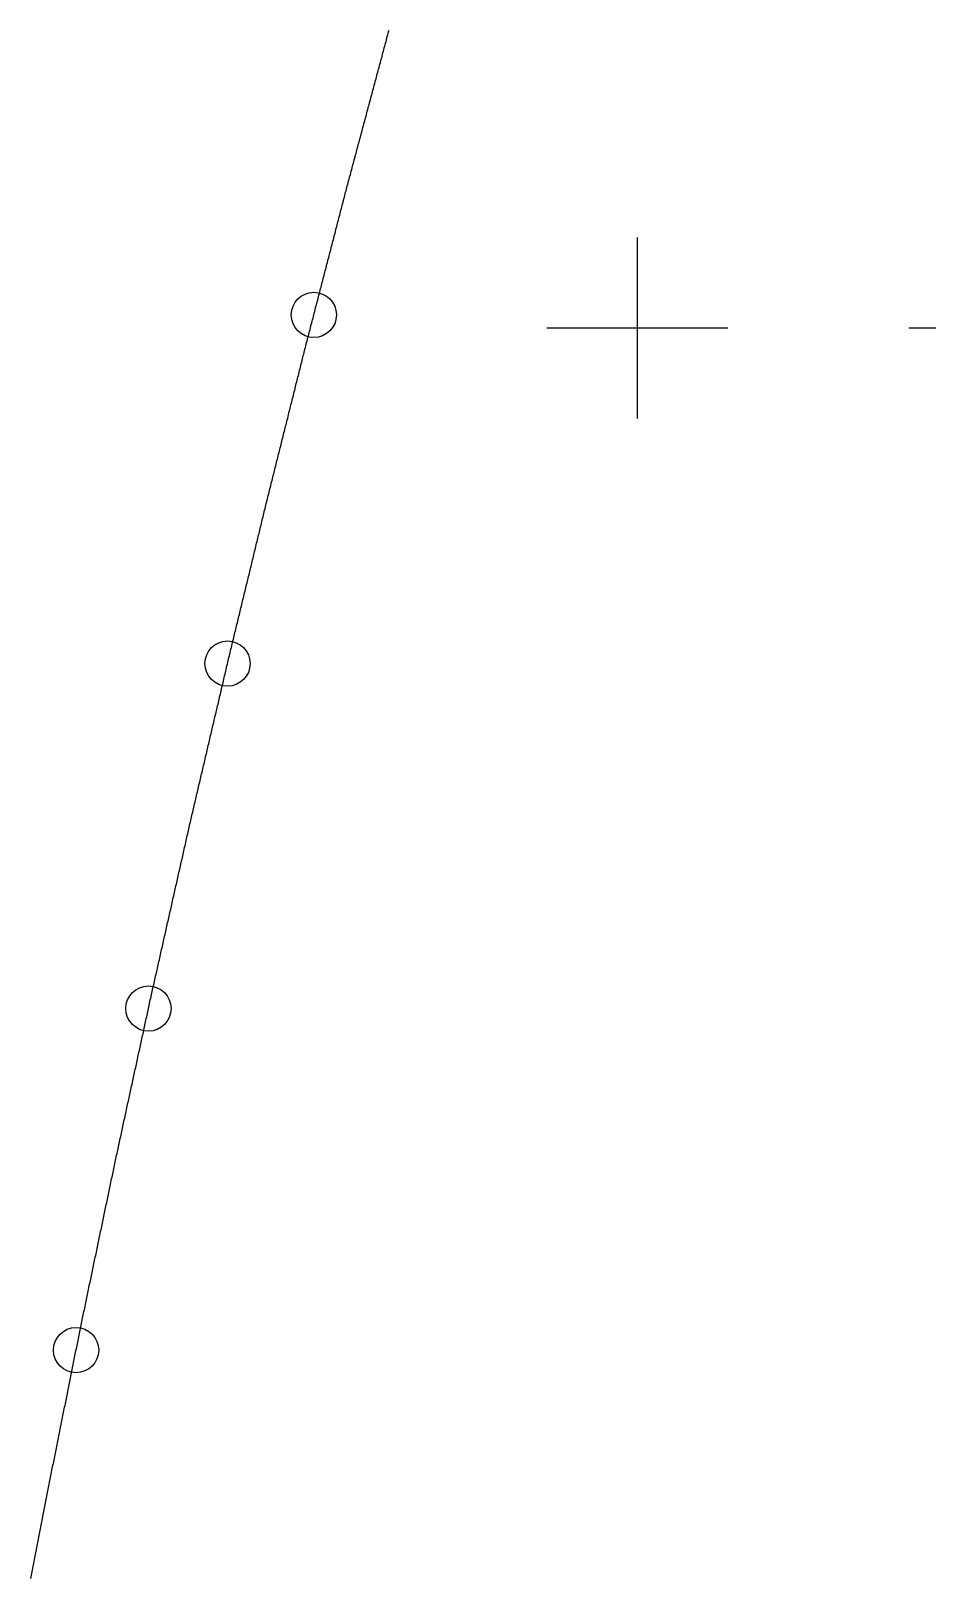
# Model space of a CAD drawing. Extents: x 2 to 292, y 1 to 254.
# Drawn here: x 6.51 to 16.42, y 35.19 to 52.29 of the extents above; entities that cross this region are included whole.
import ezdxf

# ---------------------------------------------------------------- set-up
doc = ezdxf.new("R2010")
doc.units = 0
doc.header["$PDMODE"] = 2
doc.header["$PDSIZE"] = 1
doc.layers.get('0').update_dxf_attribs({"linetype": 'CONTINUOUS'})
doc.layers.add('DRILLING', color=3, linetype='CONTINUOUS')
doc.layers.add('RIB_INDICATION', color=1, linetype='CONTINUOUS')

# ---------------------------------------------------------------- blocks, each defined once
blk = doc.blocks.new('*U95')
at = {"layer": 'DRILLING'}
blk.add_point((0, 0), dxfattribs=at)
blk = doc.blocks.new('*U96')
at = {"layer": 'DRILLING', "color": 0, "linetype": 'BYBLOCK'}
for p in [(0, 0), (4, 0), (8, 0)]:
    blk.add_blockref('*U95', p, dxfattribs=at)

msp = doc.modelspace()

# ---------------------------------------------------------------- linework, layer by layer
msp.add_polyline3d([(6.509, 35.177, 0), (6.51267, 35.196, 0), (6.51634, 35.215, 0), (6.52001, 35.2341, 0), (6.52368, 35.2531, 0), (6.52735, 35.2721, 0), (6.53102, 35.2911, 0), (6.53469, 35.3101, 0), (6.53836, 35.3292, 0), (6.54203, 35.3482, 0), (6.5457, 35.3672, 0), (6.54937, 35.3862, 0), (6.55304, 35.4052, 0), (6.55671, 35.4243, 0), (6.56038, 35.4433, 0), (6.56405, 35.4623, 0), (6.56772, 35.4813, 0), (6.57139, 35.5003, 0), (6.57506, 35.5194, 0), (6.57873, 35.5384, 0), (6.5824, 35.5574, 0), (6.58607, 35.5764, 0), (6.58975, 35.5954, 0), (6.59342, 35.6145, 0), (6.59709, 35.6335, 0), (6.60076, 35.6525, 0), (6.60443, 35.6715, 0), (6.6081, 35.6905, 0), (6.61177, 35.7096, 0), (6.61544, 35.7286, 0), (6.61911, 35.7476, 0), (6.62278, 35.7666, 0), (6.62645, 35.7856, 0), (6.63012, 35.8047, 0), (6.63379, 35.8237, 0), (6.63746, 35.8427, 0), (6.64113, 35.8617, 0), (6.6448, 35.8807, 0), (6.64847, 35.8998, 0), (6.65214, 35.9188, 0), (6.65581, 35.9378, 0), (6.65948, 35.9568, 0), (6.66315, 35.9758, 0), (6.66682, 35.9949, 0), (6.67049, 36.0139, 0), (6.67416, 36.0329, 0), (6.67783, 36.0519, 0), (6.6815, 36.0709, 0), (6.68517, 36.09, 0), (6.68884, 36.109, 0), (6.69251, 36.128, 0), (6.6962, 36.147, 0), (6.69999, 36.1659, 0), (6.70379, 36.1848, 0), (6.70759, 36.2037, 0), (6.71138, 36.2226, 0), (6.71518, 36.2415, 0), (6.71898, 36.2604, 0), (6.72277, 36.2793, 0), (6.72657, 36.2982, 0), (6.73037, 36.3171, 0), (6.73416, 36.336, 0), (6.73796, 36.3549, 0), (6.74176, 36.3738, 0), (6.74555, 36.3927, 0), (6.74935, 36.4116, 0), (6.75315, 36.4305, 0), (6.75694, 36.4494, 0), (6.76074, 36.4683, 0), (6.76454, 36.4872, 0), (6.76833, 36.5061, 0), (6.77213, 36.525, 0), (6.77592, 36.5439, 0), (6.77972, 36.5628, 0), (6.78352, 36.5817, 0), (6.78731, 36.6006, 0), (6.79111, 36.6195, 0), (6.79491, 36.6384, 0), (6.7987, 36.6573, 0), (6.8025, 36.6762, 0), (6.8063, 36.6951, 0), (6.81009, 36.714, 0), (6.81389, 36.7329, 0), (6.81769, 36.7518, 0), (6.82148, 36.7707, 0), (6.82528, 36.7896, 0), (6.82908, 36.8085, 0), (6.83287, 36.8274, 0), (6.83667, 36.8463, 0), (6.84047, 36.8652, 0), (6.84426, 36.8841, 0), (6.84806, 36.903, 0), (6.85185, 36.9219, 0), (6.85565, 36.9408, 0), (6.85945, 36.9597, 0), (6.86324, 36.9786, 0), (6.86704, 36.9975, 0), (6.87084, 37.0164, 0), (6.87463, 37.0353, 0), (6.87843, 37.0542, 0), (6.88223, 37.0731, 0), (6.88602, 37.092, 0), (6.88982, 37.1109, 0), (6.89362, 37.1298, 0), (6.89741, 37.1487, 0), (6.90121, 37.1676, 0), (6.90501, 37.1865, 0), (6.9088, 37.2054, 0), (6.9126, 37.2243, 0), (6.9164, 37.2432, 0), (6.92019, 37.2621, 0), (6.92399, 37.281, 0), (6.92778, 37.2999, 0), (6.93158, 37.3188, 0), (6.93538, 37.3377, 0), (6.93917, 37.3566, 0), (6.94297, 37.3755, 0), (6.94677, 37.3944, 0), (6.95056, 37.4133, 0), (6.95436, 37.4322, 0), (6.95816, 37.4511, 0), (6.96195, 37.47, 0), (6.96575, 37.4889, 0), (6.96955, 37.5078, 0), (6.97334, 37.5267, 0), (6.97714, 37.5456, 0), (6.98094, 37.5645, 0), (6.98473, 37.5834, 0), (6.98853, 37.6023, 0), (6.99233, 37.6212, 0), (6.99612, 37.6401, 0), (6.99992, 37.659, 0), (7.00371, 37.6779, 0), (7.00751, 37.6968, 0), (7.01131, 37.7157, 0), (7.0151, 37.7346, 0), (7.0189, 37.7535, 0), (7.0227, 37.7724, 0), (7.02649, 37.7913, 0), (7.03029, 37.8101, 0), (7.03409, 37.829, 0), (7.03788, 37.8479, 0), (7.04168, 37.8668, 0), (7.04548, 37.8857, 0), (7.04927, 37.9046, 0), (7.05307, 37.9235, 0), (7.05687, 37.9424, 0), (7.06066, 37.9613, 0), (7.06446, 37.9802, 0), (7.06835, 37.999, 0), (7.07228, 38.0178, 0), (7.0762, 38.0366, 0), (7.08012, 38.0554, 0), (7.08405, 38.0742, 0), (7.08797, 38.0929, 0), (7.09189, 38.1117, 0), (7.09582, 38.1305, 0), (7.09974, 38.1493, 0), (7.10366, 38.1681, 0), (7.10758, 38.1868, 0), (7.11151, 38.2056, 0), (7.11543, 38.2244, 0), (7.11935, 38.2432, 0), (7.12328, 38.2619, 0), (7.1272, 38.2807, 0), (7.13112, 38.2995, 0), (7.13504, 38.3183, 0), (7.13897, 38.3371, 0), (7.14289, 38.3558, 0), (7.14681, 38.3746, 0), (7.15074, 38.3934, 0), (7.15466, 38.4122, 0), (7.15858, 38.431, 0), (7.16251, 38.4497, 0), (7.16643, 38.4685, 0), (7.17035, 38.4873, 0), (7.17427, 38.5061, 0), (7.1782, 38.5248, 0), (7.18212, 38.5436, 0), (7.18604, 38.5624, 0), (7.18997, 38.5812, 0), (7.19389, 38.6, 0), (7.19781, 38.6187, 0), (7.20173, 38.6375, 0), (7.20566, 38.6563, 0), (7.20958, 38.6751, 0), (7.2135, 38.6939, 0), (7.21743, 38.7126, 0), (7.22135, 38.7314, 0), (7.22527, 38.7502, 0), (7.2292, 38.769, 0), (7.23312, 38.7877, 0), (7.23704, 38.8065, 0), (7.24096, 38.8253, 0), (7.24489, 38.8441, 0), (7.24881, 38.8629, 0), (7.25273, 38.8816, 0), (7.25666, 38.9004, 0), (7.26058, 38.9192, 0), (7.2645, 38.938, 0), (7.26842, 38.9568, 0), (7.27235, 38.9755, 0), (7.27627, 38.9943, 0), (7.28019, 39.0131, 0), (7.28412, 39.0319, 0), (7.28804, 39.0506, 0), (7.29196, 39.0694, 0), (7.29589, 39.0882, 0), (7.29981, 39.107, 0), (7.30373, 39.1258, 0), (7.30765, 39.1445, 0), (7.31158, 39.1633, 0), (7.3155, 39.1821, 0), (7.31942, 39.2009, 0), (7.32335, 39.2197, 0), (7.32727, 39.2384, 0), (7.33119, 39.2572, 0), (7.33511, 39.276, 0), (7.33904, 39.2948, 0), (7.34296, 39.3135, 0), (7.34688, 39.3323, 0), (7.35081, 39.3511, 0), (7.35473, 39.3699, 0), (7.35865, 39.3887, 0), (7.36258, 39.4074, 0), (7.3665, 39.4262, 0), (7.37042, 39.445, 0), (7.37434, 39.4638, 0), (7.37827, 39.4826, 0), (7.38219, 39.5013, 0), (7.38611, 39.5201, 0), (7.39004, 39.5389, 0), (7.39396, 39.5577, 0), (7.39788, 39.5764, 0), (7.4018, 39.5952, 0), (7.40573, 39.614, 0), (7.40965, 39.6328, 0), (7.41357, 39.6516, 0), (7.4175, 39.6703, 0), (7.42142, 39.6891, 0), (7.42534, 39.7079, 0), (7.42927, 39.7267, 0), (7.43319, 39.7454, 0), (7.43711, 39.7642, 0), (7.44103, 39.783, 0), (7.44496, 39.8018, 0), (7.44893, 39.8205, 0), (7.45298, 39.8392, 0), (7.45703, 39.8578, 0), (7.46108, 39.8765, 0), (7.46513, 39.8951, 0), (7.46918, 39.9138, 0), (7.47323, 39.9325, 0), (7.47728, 39.9511, 0), (7.48133, 39.9698, 0), (7.48538, 39.9884, 0), (7.48943, 40.0071, 0), (7.49347, 40.0257, 0), (7.49752, 40.0444, 0), (7.50157, 40.0631, 0), (7.50562, 40.0817, 0), (7.50967, 40.1004, 0), (7.51372, 40.119, 0), (7.51777, 40.1377, 0), (7.52182, 40.1564, 0), (7.52587, 40.175, 0), (7.52992, 40.1937, 0), (7.53397, 40.2123, 0), (7.53802, 40.231, 0), (7.54207, 40.2496, 0), (7.54612, 40.2683, 0), (7.55017, 40.287, 0), (7.55422, 40.3056, 0), (7.55826, 40.3243, 0), (7.56231, 40.3429, 0), (7.56636, 40.3616, 0), (7.57041, 40.3802, 0), (7.57446, 40.3989, 0), (7.57851, 40.4176, 0), (7.58256, 40.4362, 0), (7.58661, 40.4549, 0), (7.59066, 40.4735, 0), (7.59471, 40.4922, 0), (7.59876, 40.5108, 0), (7.60281, 40.5295, 0), (7.60686, 40.5482, 0), (7.61091, 40.5668, 0), (7.61496, 40.5855, 0), (7.61901, 40.6041, 0), (7.62305, 40.6228, 0), (7.6271, 40.6415, 0), (7.63115, 40.6601, 0), (7.6352, 40.6788, 0), (7.63925, 40.6974, 0), (7.6433, 40.7161, 0), (7.64735, 40.7347, 0), (7.6514, 40.7534, 0), (7.65545, 40.7721, 0), (7.6595, 40.7907, 0), (7.66355, 40.8094, 0), (7.6676, 40.828, 0), (7.67165, 40.8467, 0), (7.6757, 40.8653, 0), (7.67975, 40.884, 0), (7.6838, 40.9027, 0), (7.68784, 40.9213, 0), (7.69189, 40.94, 0), (7.69594, 40.9586, 0), (7.69999, 40.9773, 0), (7.70404, 40.9959, 0), (7.70809, 41.0146, 0), (7.71214, 41.0333, 0), (7.71619, 41.0519, 0), (7.72024, 41.0706, 0), (7.72429, 41.0892, 0), (7.72834, 41.1079, 0), (7.73239, 41.1266, 0), (7.73644, 41.1452, 0), (7.74049, 41.1639, 0), (7.74454, 41.1825, 0), (7.74859, 41.2012, 0), (7.75263, 41.2198, 0), (7.75668, 41.2385, 0), (7.76073, 41.2572, 0), (7.76478, 41.2758, 0), (7.76883, 41.2945, 0), (7.77288, 41.3131, 0), (7.77693, 41.3318, 0), (7.78098, 41.3504, 0), (7.78503, 41.3691, 0), (7.78908, 41.3878, 0), (7.79313, 41.4064, 0), (7.79718, 41.4251, 0), (7.80123, 41.4437, 0), (7.80528, 41.4624, 0), (7.80933, 41.481, 0), (7.81338, 41.4997, 0), (7.81742, 41.5184, 0), (7.82147, 41.537, 0), (7.82552, 41.5557, 0), (7.82957, 41.5743, 0), (7.83362, 41.593, 0), (7.83767, 41.6117, 0), (7.84173, 41.6303, 0), (7.8459, 41.6488, 0), (7.85008, 41.6674, 0), (7.85425, 41.6859, 0), (7.85843, 41.7045, 0), (7.8626, 41.723, 0), (7.86678, 41.7415, 0), (7.87096, 41.7601, 0), (7.87513, 41.7786, 0), (7.87931, 41.7971, 0), (7.88348, 41.8157, 0), (7.88766, 41.8342, 0), (7.89183, 41.8527, 0), (7.89601, 41.8713, 0), (7.90019, 41.8898, 0), (7.90436, 41.9084, 0), (7.90854, 41.9269, 0), (7.91271, 41.9454, 0), (7.91689, 41.964, 0), (7.92107, 41.9825, 0), (7.92524, 42.001, 0), (7.92942, 42.0196, 0), (7.93359, 42.0381, 0), (7.93777, 42.0567, 0), (7.94194, 42.0752, 0), (7.94612, 42.0937, 0), (7.9503, 42.1123, 0), (7.95447, 42.1308, 0), (7.95865, 42.1493, 0), (7.96282, 42.1679, 0), (7.967, 42.1864, 0), (7.97118, 42.2049, 0), (7.97535, 42.2235, 0), (7.97953, 42.242, 0), (7.9837, 42.2606, 0), (7.98788, 42.2791, 0), (7.99205, 42.2976, 0), (7.99623, 42.3162, 0), (8.00041, 42.3347, 0), (8.00458, 42.3532, 0), (8.00876, 42.3718, 0), (8.01293, 42.3903, 0), (8.01711, 42.4089, 0), (8.02129, 42.4274, 0), (8.02546, 42.4459, 0), (8.02964, 42.4645, 0), (8.03381, 42.483, 0), (8.03799, 42.5015, 0), (8.04216, 42.5201, 0), (8.04634, 42.5386, 0), (8.05052, 42.5571, 0), (8.05469, 42.5757, 0), (8.05887, 42.5942, 0), (8.06304, 42.6128, 0), (8.06722, 42.6313, 0), (8.07139, 42.6498, 0), (8.07557, 42.6684, 0), (8.07975, 42.6869, 0), (8.08392, 42.7054, 0), (8.0881, 42.724, 0), (8.09227, 42.7425, 0), (8.09645, 42.7611, 0), (8.10063, 42.7796, 0), (8.1048, 42.7981, 0), (8.10898, 42.8167, 0), (8.11315, 42.8352, 0), (8.11733, 42.8537, 0), (8.1215, 42.8723, 0), (8.12568, 42.8908, 0), (8.12986, 42.9093, 0), (8.13403, 42.9279, 0), (8.13821, 42.9464, 0), (8.14238, 42.965, 0), (8.14656, 42.9835, 0), (8.15074, 43.002, 0), (8.15491, 43.0206, 0), (8.15909, 43.0391, 0), (8.16326, 43.0576, 0), (8.16744, 43.0762, 0), (8.17161, 43.0947, 0), (8.17579, 43.1133, 0), (8.17997, 43.1318, 0), (8.18414, 43.1503, 0), (8.18832, 43.1689, 0), (8.19249, 43.1874, 0), (8.19667, 43.2059, 0), (8.20085, 43.2245, 0), (8.20502, 43.243, 0), (8.2092, 43.2615, 0), (8.21337, 43.2801, 0), (8.21755, 43.2986, 0), (8.22172, 43.3172, 0), (8.2259, 43.3357, 0), (8.23008, 43.3542, 0), (8.23425, 43.3728, 0), (8.23843, 43.3913, 0), (8.2426, 43.4098, 0), (8.24678, 43.4284, 0), (8.25104, 43.4468, 0), (8.25534, 43.4653, 0), (8.25964, 43.4837, 0), (8.26394, 43.5021, 0), (8.26825, 43.5205, 0), (8.27255, 43.5389, 0), (8.27685, 43.5573, 0), (8.28115, 43.5758, 0), (8.28546, 43.5942, 0), (8.28976, 43.6126, 0), (8.29406, 43.631, 0), (8.29836, 43.6494, 0), (8.30266, 43.6678, 0), (8.30697, 43.6862, 0), (8.31127, 43.7047, 0), (8.31557, 43.7231, 0), (8.31987, 43.7415, 0), (8.32418, 43.7599, 0), (8.32848, 43.7783, 0), (8.33278, 43.7967, 0), (8.33708, 43.8152, 0), (8.34138, 43.8336, 0), (8.34569, 43.852, 0), (8.34999, 43.8704, 0), (8.35429, 43.8888, 0), (8.35859, 43.9072, 0), (8.3629, 43.9257, 0), (8.3672, 43.9441, 0), (8.3715, 43.9625, 0), (8.3758, 43.9809, 0), (8.38011, 43.9993, 0), (8.38441, 44.0177, 0), (8.38871, 44.0362, 0), (8.39301, 44.0546, 0), (8.39731, 44.073, 0), (8.40162, 44.0914, 0), (8.40592, 44.1098, 0), (8.41022, 44.1282, 0), (8.41452, 44.1466, 0), (8.41883, 44.1651, 0), (8.42313, 44.1835, 0), (8.42743, 44.2019, 0), (8.43173, 44.2203, 0), (8.43603, 44.2387, 0), (8.44034, 44.2571, 0), (8.44464, 44.2756, 0), (8.44894, 44.294, 0), (8.45324, 44.3124, 0), (8.45755, 44.3308, 0), (8.46185, 44.3492, 0), (8.46615, 44.3676, 0), (8.47045, 44.3861, 0), (8.47475, 44.4045, 0), (8.47906, 44.4229, 0), (8.48336, 44.4413, 0), (8.48766, 44.4597, 0), (8.49196, 44.4781, 0), (8.49627, 44.4966, 0), (8.50057, 44.515, 0), (8.50487, 44.5334, 0), (8.50917, 44.5518, 0), (8.51347, 44.5702, 0), (8.51778, 44.5886, 0), (8.52208, 44.607, 0), (8.52638, 44.6255, 0), (8.53068, 44.6439, 0), (8.53499, 44.6623, 0), (8.53929, 44.6807, 0), (8.54359, 44.6991, 0), (8.54789, 44.7175, 0), (8.5522, 44.736, 0), (8.5565, 44.7544, 0), (8.5608, 44.7728, 0), (8.5651, 44.7912, 0), (8.5694, 44.8096, 0), (8.57371, 44.828, 0), (8.57801, 44.8465, 0), (8.58231, 44.8649, 0), (8.58661, 44.8833, 0), (8.59092, 44.9017, 0), (8.59522, 44.9201, 0), (8.59952, 44.9385, 0), (8.60382, 44.957, 0), (8.60812, 44.9754, 0), (8.61243, 44.9938, 0), (8.61673, 45.0122, 0), (8.62103, 45.0306, 0), (8.62533, 45.049, 0), (8.62964, 45.0674, 0), (8.63394, 45.0859, 0), (8.63824, 45.1043, 0), (8.64254, 45.1227, 0), (8.64684, 45.1411, 0), (8.65115, 45.1595, 0), (8.65545, 45.1779, 0), (8.65975, 45.1964, 0), (8.66405, 45.2148, 0), (8.66839, 45.2332, 0), (8.67282, 45.2515, 0), (8.67725, 45.2697, 0), (8.68168, 45.288, 0), (8.68611, 45.3063, 0), (8.69053, 45.3246, 0), (8.69496, 45.3429, 0), (8.69939, 45.3612, 0), (8.70382, 45.3795, 0), (8.70825, 45.3978, 0), (8.71268, 45.4161, 0), (8.71711, 45.4344, 0), (8.72153, 45.4527, 0), (8.72596, 45.471, 0), (8.73039, 45.4893, 0), (8.73482, 45.5076, 0), (8.73925, 45.5259, 0), (8.74368, 45.5442, 0), (8.74811, 45.5625, 0), (8.75254, 45.5808, 0), (8.75696, 45.5991, 0), (8.76139, 45.6174, 0), (8.76582, 45.6357, 0), (8.77025, 45.6539, 0), (8.77468, 45.6722, 0), (8.77911, 45.6905, 0), (8.78354, 45.7088, 0), (8.78797, 45.7271, 0), (8.79239, 45.7454, 0), (8.79682, 45.7637, 0), (8.80125, 45.782, 0), (8.80568, 45.8003, 0), (8.81011, 45.8186, 0), (8.81454, 45.8369, 0), (8.81897, 45.8552, 0), (8.82339, 45.8735, 0), (8.82782, 45.8918, 0), (8.83225, 45.9101, 0), (8.83668, 45.9284, 0), (8.84111, 45.9467, 0), (8.84554, 45.965, 0), (8.84997, 45.9833, 0), (8.8544, 46.0016, 0), (8.85882, 46.0199, 0), (8.86325, 46.0381, 0), (8.86768, 46.0564, 0), (8.87211, 46.0747, 0), (8.87654, 46.093, 0), (8.88097, 46.1113, 0), (8.8854, 46.1296, 0), (8.88983, 46.1479, 0), (8.89425, 46.1662, 0), (8.89868, 46.1845, 0), (8.90311, 46.2028, 0), (8.90754, 46.2211, 0), (8.91197, 46.2394, 0), (8.9164, 46.2577, 0), (8.92083, 46.276, 0), (8.92525, 46.2943, 0), (8.92968, 46.3126, 0), (8.93411, 46.3309, 0), (8.93854, 46.3492, 0), (8.94297, 46.3675, 0), (8.9474, 46.3858, 0), (8.95183, 46.404, 0), (8.95626, 46.4223, 0), (8.96068, 46.4406, 0), (8.96511, 46.4589, 0), (8.96954, 46.4772, 0), (8.97397, 46.4955, 0), (8.9784, 46.5138, 0), (8.98283, 46.5321, 0), (8.98726, 46.5504, 0), (8.99169, 46.5687, 0), (8.99611, 46.587, 0), (9.00054, 46.6053, 0), (9.00497, 46.6236, 0), (9.0094, 46.6419, 0), (9.01383, 46.6602, 0), (9.01826, 46.6785, 0), (9.02269, 46.6968, 0), (9.02711, 46.7151, 0), (9.03154, 46.7334, 0), (9.03597, 46.7517, 0), (9.0404, 46.77, 0), (9.04483, 46.7882, 0), (9.04926, 46.8065, 0), (9.05369, 46.8248, 0), (9.05812, 46.8431, 0), (9.06254, 46.8614, 0), (9.06697, 46.8797, 0), (9.0714, 46.898, 0), (9.07583, 46.9163, 0), (9.08026, 46.9346, 0), (9.08469, 46.9529, 0), (9.08912, 46.9712, 0), (9.09355, 46.9895, 0), (9.09797, 47.0078, 0), (9.10252, 47.026, 0), (9.10707, 47.0442, 0), (9.11163, 47.0623, 0), (9.11618, 47.0805, 0), (9.12074, 47.0987, 0), (9.12529, 47.1168, 0), (9.12985, 47.135, 0), (9.1344, 47.1532, 0), (9.13896, 47.1714, 0), (9.14351, 47.1895, 0), (9.14807, 47.2077, 0), (9.15262, 47.2259, 0), (9.15718, 47.2441, 0), (9.16173, 47.2622, 0), (9.16629, 47.2804, 0), (9.17084, 47.2986, 0), (9.1754, 47.3168, 0), (9.17995, 47.3349, 0), (9.18451, 47.3531, 0), (9.18906, 47.3713, 0), (9.19362, 47.3895, 0), (9.19817, 47.4076, 0), (9.20273, 47.4258, 0), (9.20728, 47.444, 0), (9.21184, 47.4622, 0), (9.21639, 47.4803, 0), (9.22095, 47.4985, 0), (9.2255, 47.5167, 0), (9.23006, 47.5349, 0), (9.23461, 47.553, 0), (9.23917, 47.5712, 0), (9.24372, 47.5894, 0), (9.24828, 47.6076, 0), (9.25283, 47.6257, 0), (9.25739, 47.6439, 0), (9.26194, 47.6621, 0), (9.2665, 47.6803, 0), (9.27106, 47.6984, 0), (9.27561, 47.7166, 0), (9.28017, 47.7348, 0), (9.28472, 47.753, 0), (9.28928, 47.7711, 0), (9.29383, 47.7893, 0), (9.29839, 47.8075, 0), (9.30294, 47.8256, 0), (9.3075, 47.8438, 0), (9.31205, 47.862, 0), (9.31661, 47.8802, 0), (9.32116, 47.8983, 0), (9.32572, 47.9165, 0), (9.33027, 47.9347, 0), (9.33483, 47.9529, 0), (9.33938, 47.971, 0), (9.34394, 47.9892, 0), (9.34849, 48.0074, 0), (9.35305, 48.0256, 0), (9.3576, 48.0437, 0), (9.36216, 48.0619, 0), (9.36671, 48.0801, 0), (9.37127, 48.0983, 0), (9.37582, 48.1164, 0), (9.38038, 48.1346, 0), (9.38493, 48.1528, 0), (9.38949, 48.171, 0), (9.39404, 48.1891, 0), (9.3986, 48.2073, 0), (9.40315, 48.2255, 0), (9.40771, 48.2437, 0), (9.41226, 48.2618, 0), (9.41682, 48.28, 0), (9.42137, 48.2982, 0), (9.42593, 48.3164, 0), (9.43048, 48.3345, 0), (9.43504, 48.3527, 0), (9.4396, 48.3709, 0), (9.44415, 48.3891, 0), (9.44871, 48.4072, 0), (9.45326, 48.4254, 0), (9.45782, 48.4436, 0), (9.46237, 48.4618, 0), (9.46693, 48.4799, 0), (9.47148, 48.4981, 0), (9.47604, 48.5163, 0), (9.48059, 48.5344, 0), (9.48515, 48.5526, 0), (9.4897, 48.5708, 0), (9.49426, 48.589, 0), (9.49881, 48.6071, 0), (9.50337, 48.6253, 0), (9.50792, 48.6435, 0), (9.51248, 48.6617, 0), (9.51703, 48.6798, 0), (9.52159, 48.698, 0), (9.52614, 48.7162, 0), (9.5307, 48.7344, 0), (9.53525, 48.7525, 0), (9.53981, 48.7707, 0), (9.54443, 48.7888, 0), (9.54911, 48.8069, 0), (9.55379, 48.8249, 0), (9.55847, 48.843, 0), (9.56315, 48.861, 0), (9.56784, 48.8791, 0), (9.57252, 48.8971, 0), (9.5772, 48.9152, 0), (9.58188, 48.9333, 0), (9.58656, 48.9513, 0), (9.59124, 48.9694, 0), (9.59593, 48.9874, 0), (9.60061, 49.0055, 0), (9.60529, 49.0235, 0), (9.60997, 49.0416, 0), (9.61465, 49.0596, 0), (9.61933, 49.0777, 0), (9.62401, 49.0957, 0), (9.6287, 49.1138, 0), (9.63338, 49.1318, 0), (9.63806, 49.1499, 0), (9.64274, 49.168, 0), (9.64742, 49.186, 0), (9.6521, 49.2041, 0), (9.65679, 49.2221, 0), (9.66147, 49.2402, 0), (9.66615, 49.2582, 0), (9.67083, 49.2763, 0), (9.67551, 49.2943, 0), (9.68019, 49.3124, 0), (9.68488, 49.3304, 0), (9.68956, 49.3485, 0), (9.69424, 49.3665, 0), (9.69892, 49.3846, 0), (9.7036, 49.4026, 0), (9.70828, 49.4207, 0), (9.71296, 49.4388, 0), (9.71765, 49.4568, 0), (9.72233, 49.4749, 0), (9.72701, 49.4929, 0), (9.73169, 49.511, 0), (9.73637, 49.529, 0), (9.74105, 49.5471, 0), (9.74574, 49.5651, 0), (9.75042, 49.5832, 0), (9.7551, 49.6012, 0), (9.75978, 49.6193, 0), (9.76446, 49.6373, 0), (9.76914, 49.6554, 0), (9.77383, 49.6734, 0), (9.77851, 49.6915, 0), (9.78319, 49.7096, 0), (9.78787, 49.7276, 0), (9.79255, 49.7457, 0), (9.79723, 49.7637, 0), (9.80191, 49.7818, 0), (9.8066, 49.7998, 0), (9.81128, 49.8179, 0), (9.81596, 49.8359, 0), (9.82064, 49.854, 0), (9.82532, 49.872, 0), (9.83, 49.8901, 0), (9.83469, 49.9081, 0), (9.83937, 49.9262, 0), (9.84405, 49.9443, 0), (9.84873, 49.9623, 0), (9.85341, 49.9804, 0), (9.85809, 49.9984, 0), (9.86277, 50.0165, 0), (9.86746, 50.0345, 0), (9.87214, 50.0526, 0), (9.87682, 50.0706, 0), (9.8815, 50.0887, 0), (9.88618, 50.1067, 0), (9.89086, 50.1248, 0), (9.89555, 50.1428, 0), (9.90023, 50.1609, 0), (9.90491, 50.1789, 0), (9.90959, 50.197, 0), (9.91427, 50.2151, 0), (9.91895, 50.2331, 0), (9.92364, 50.2512, 0), (9.92832, 50.2692, 0), (9.933, 50.2873, 0), (9.93768, 50.3053, 0), (9.94236, 50.3234, 0), (9.94704, 50.3414, 0), (9.95172, 50.3595, 0), (9.95641, 50.3775, 0), (9.96109, 50.3956, 0), (9.96577, 50.4136, 0), (9.97045, 50.4317, 0), (9.97513, 50.4498, 0), (9.97981, 50.4678, 0), (9.9845, 50.4859, 0), (9.98918, 50.5039, 0), (9.99386, 50.522, 0), (9.99856, 50.54, 0), (10.0034, 50.5579, 0), (10.0082, 50.5759, 0), (10.013, 50.5938, 0), (10.0178, 50.6117, 0), (10.0226, 50.6297, 0), (10.0274, 50.6476, 0), (10.0322, 50.6655, 0), (10.037, 50.6835, 0), (10.0418, 50.7014, 0), (10.0466, 50.7193, 0), (10.0514, 50.7373, 0), (10.0563, 50.7552, 0), (10.0611, 50.7731, 0), (10.0659, 50.7911, 0), (10.0707, 50.809, 0), (10.0755, 50.8269, 0), (10.0803, 50.8449, 0), (10.0851, 50.8628, 0), (10.0899, 50.8807, 0), (10.0947, 50.8987, 0), (10.0995, 50.9166, 0), (10.1043, 50.9345, 0), (10.1091, 50.9525, 0), (10.1139, 50.9704, 0), (10.1188, 50.9883, 0), (10.1236, 51.0063, 0), (10.1284, 51.0242, 0), (10.1332, 51.0421, 0), (10.138, 51.06, 0), (10.1428, 51.078, 0), (10.1476, 51.0959, 0), (10.1524, 51.1138, 0), (10.1572, 51.1318, 0), (10.162, 51.1497, 0), (10.1668, 51.1676, 0), (10.1716, 51.1856, 0), (10.1765, 51.2035, 0), (10.1813, 51.2214, 0), (10.1861, 51.2394, 0), (10.1909, 51.2573, 0), (10.1957, 51.2752, 0), (10.2005, 51.2932, 0), (10.2053, 51.3111, 0), (10.2101, 51.329, 0), (10.2149, 51.347, 0), (10.2197, 51.3649, 0), (10.2245, 51.3828, 0), (10.2293, 51.4008, 0), (10.2341, 51.4187, 0), (10.239, 51.4366, 0), (10.2438, 51.4546, 0), (10.2486, 51.4725, 0), (10.2534, 51.4904, 0), (10.2582, 51.5084, 0), (10.263, 51.5263, 0), (10.2678, 51.5442, 0), (10.2726, 51.5622, 0), (10.2774, 51.5801, 0), (10.2822, 51.598, 0), (10.287, 51.616, 0), (10.2918, 51.6339, 0), (10.2967, 51.6518, 0), (10.3015, 51.6698, 0), (10.3063, 51.6877, 0), (10.3111, 51.7056, 0), (10.3159, 51.7236, 0), (10.3207, 51.7415, 0), (10.3255, 51.7594, 0), (10.3303, 51.7774, 0), (10.3351, 51.7953, 0), (10.3399, 51.8132, 0), (10.3447, 51.8312, 0), (10.3495, 51.8491, 0), (10.3544, 51.867, 0), (10.3592, 51.885, 0), (10.364, 51.9029, 0), (10.3688, 51.9208, 0), (10.3736, 51.9388, 0), (10.3784, 51.9567, 0), (10.3832, 51.9746, 0), (10.388, 51.9925, 0), (10.3928, 52.0105, 0), (10.3976, 52.0284, 0), (10.4024, 52.0463, 0), (10.4072, 52.0643, 0), (10.412, 52.0822, 0), (10.4169, 52.1001, 0), (10.4217, 52.1181, 0), (10.4265, 52.136, 0), (10.4313, 52.1539, 0), (10.4361, 52.1719, 0), (10.4409, 52.1898, 0), (10.4457, 52.2077, 0), (10.4505, 52.2257, 0), (10.4553, 52.2436, 0), (10.4601, 52.2615, 0), (10.4649, 52.2795, 0), (10.4698, 52.2973, 0)])
at = {"layer": 'RIB_INDICATION'}
for centre in [(9.63779, 49.14886), (8.68307, 45.29379), (7.80895, 41.47934), (7.00868, 37.70255)]:
    msp.add_circle(centre, 0.25, dxfattribs=at)

# ---------------------------------------------------------------- block references
at = {"layer": 'DRILLING'}
msp.add_blockref('*U96', (13.21607, 49.00431), dxfattribs=at)

doc.saveas('drawing.dxf')
